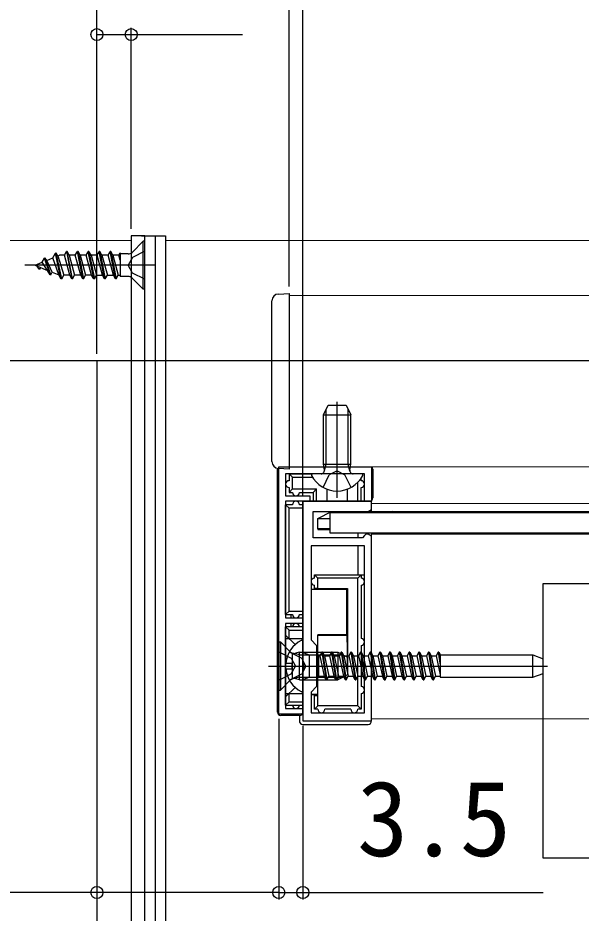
# Model space of a CAD drawing. Units: millimetres, scale not verified. Extents: x -875 to 875, y -1300 to 1294.
# Drawn here: x -230 to -148, y -800.2 to -669.8 of the extents above; entities that cross this region are included whole.
import ezdxf
from ezdxf.enums import TextEntityAlignment as Align

# ---------------------------------------------------------------- set-up
doc = ezdxf.new("R2010")
doc.units = ezdxf.units.MM
doc.header["$LTSCALE"] = 8
for name, color, linetype in [('0-2_YKK_11', 7, 'Continuous'), ('0-5_YKK_13', 4, 'Continuous'), ('0-7_YKK_D', 6, 'Continuous'), ('0-9_YSS_K', 3, 'Continuous')]:
    doc.layers.add(name, color=color, linetype=linetype)
doc.layers.add('0-4_YKK_12', color=2, linetype='Continuous', lineweight=18)
doc.styles.add('ＭＳ ゴシック', font='')
doc.styles.get('ＭＳ ゴシック').set_extended_font_data('MS Gothic')

msp = doc.modelspace()

# ---------------------------------------------------------------- linework, layer by layer
at = {"layer": '0-2_YKK_11'}
for points in [[(-192, -771.191), (-192, -735.191), (-178.5, -735.191), (-178.5, -740.191), (-179.5, -740.191), (-179.5, -736.191), (-191, -736.191), (-191, -739.391), (-187.5, -739.391), (-187.5, -740.191), (-191, -740.191), (-191, -757.191), (-188.5, -757.191), (-188.5, -757.991), (-191, -757.991), (-191, -770.391), (-188.5, -770.391), (-188.5, -771.191)], [(-178.5, -772.191), (-178.5, -745.291), (-179, -744.991), (-179.3, -744.991), (-179.5, -745.191), (-179.8, -745.491), (-187, -745.491), (-187, -741.691), (-179, -741.691), (-178.5, -741.391), (-178.5, -740.191), (-188.5, -740.191), (-188.5, -763.733), (-188.38, -763.916), (-188.38, -764.466), (-188.5, -764.649), (-188.5, -772.191)], [(-179.5, -770.991), (-179.5, -746.691), (-187.3, -746.691), (-187.3, -760.391), (-186.5, -761.191), (-186.5, -767.191), (-187.3, -767.991), (-187.3, -770.991)]]:
    msp.add_lwpolyline(points, close=True, dxfattribs=at)
at = {"layer": '0-4_YKK_12'}
for p, q in [((-213.5, -702.191), (-388.5, -702.191)), ((-213.5, -702.191), (-213.5, -902.191)), ((-208.5, -702.191), (-208.5, -902.191)), ((601.5, -702.191), (-208.5, -702.191)), ((583.5, -710.191), (-190.5, -710.191)), ((-190.5, -735.191), (-190.5, -710.191)), ((583.5, -735.191), (-190.5, -735.191)), ((-178.5, -740.491), (-178.5, -741.691)), ((181.5, -740.491), (-178.5, -740.491)), ((181.5, -741.691), (-178.5, -741.691)), ((-178.5, -744.841), (-178.5, -771.891)), ((181.5, -744.991), (-178.5, -744.991)), ((181.5, -771.891), (-178.5, -771.891))]:
    msp.add_line(p, q, dxfattribs=at)
at = {"layer": '0-5_YKK_13'}
for p, q in [((-212, -701.491), (-208.5, -701.491)), ((-210, -701.491), (-210, -902.891)), ((-208.5, -701.491), (-208.5, -902.891)), ((-211.75, -709.291), (-211.75, -702.291)), ((-211.5, -709.291), (-211.5, -702.291)), ((-224.918, -704.722), (-224.525, -704.041)), ((-223.73, -707.791), (-224.525, -704.041)), ((-224.425, -704.041), (-224.525, -704.041)), ((-223.63, -707.791), (-224.425, -704.041)), ((-224.203, -704.426), (-224.425, -704.041)), ((-224.203, -704.426), (-223.939, -704.316)), ((-223.238, -704.316), (-223.939, -704.316)), ((-223.238, -704.316), (-222.935, -703.791)), ((-222.443, -707.266), (-223.238, -704.316)), ((-222.935, -703.791), (-222.14, -707.791)), ((-222.835, -703.791), (-222.935, -703.791)), ((-222.532, -704.316), (-222.835, -703.791)), ((-222.04, -707.791), (-222.835, -703.791)), ((-222.532, -704.316), (-221.737, -707.266)), ((-221.648, -704.316), (-222.532, -704.316)), ((-221.648, -704.316), (-221.345, -703.791)), ((-220.853, -707.266), (-221.648, -704.316)), ((-221.245, -703.791), (-221.345, -703.791)), ((-220.55, -707.791), (-221.345, -703.791)), ((-220.942, -704.316), (-221.245, -703.791)), ((-221.245, -703.791), (-220.45, -707.791)), ((-220.942, -704.316), (-220.147, -707.266)), ((-220.058, -704.316), (-220.942, -704.316)), ((-220.058, -704.316), (-219.755, -703.791)), ((-219.263, -707.266), (-220.058, -704.316)), ((-219.655, -703.791), (-219.755, -703.791)), ((-218.96, -707.791), (-219.755, -703.791)), ((-219.352, -704.316), (-219.655, -703.791)), ((-219.655, -703.791), (-218.86, -707.791)), ((-218.468, -704.316), (-219.352, -704.316)), ((-219.352, -704.316), (-218.557, -707.266)), ((-218.468, -704.316), (-218.165, -703.791)), ((-217.673, -707.266), (-218.468, -704.316)), ((-217.37, -707.791), (-218.165, -703.791)), ((-218.065, -703.791), (-218.165, -703.791)), ((-217.762, -704.316), (-218.065, -703.791)), ((-218.065, -703.791), (-217.27, -707.791)), ((-217.762, -704.316), (-216.967, -707.266)), ((-216.878, -704.316), (-217.762, -704.316)), ((-216.878, -704.316), (-216.575, -703.791)), ((-216.083, -707.266), (-216.878, -704.316)), ((-215.78, -707.791), (-216.575, -703.791)), ((-216.475, -703.791), (-216.575, -703.791)), ((-216.172, -704.316), (-216.475, -703.791)), ((-216.475, -703.791), (-215.68, -707.791)), ((-216.172, -704.316), (-215.377, -707.266)), ((-215.288, -704.316), (-216.172, -704.316)), ((-215.288, -704.316), (-215.087, -703.969)), ((-215.087, -705.061), (-215.288, -704.316)), ((-215.087, -703.969), (-215.087, -707.426)), ((-213.946, -704.156), (-215.087, -704.156)), ((-213.5, -704.041), (-213.5, -707.541)), ((-211.5, -703.741), (-213.315, -704.646)), ((-227.5, -705.791), (-226.476, -705.367)), ((-226.476, -705.367), (-226.115, -704.741)), ((-225.697, -706.538), (-226.476, -705.367)), ((-226.015, -704.741), (-226.115, -704.741)), ((-225.812, -705.092), (-226.015, -704.741)), ((-225.22, -707.191), (-226.015, -704.741)), ((-225.812, -705.092), (-224.918, -704.722)), ((-225.008, -706.824), (-225.812, -705.092)), ((-224.063, -707.215), (-224.918, -704.722)), ((-224.203, -704.426), (-223.327, -707.266)), ((-213.315, -704.646), (-213.924, -705.791)), ((-210, -705.791), (-228.995, -705.791)), ((-227.5, -705.791), (-225.697, -706.538)), ((-226.91, -706.391), (-227.18, -705.924)), ((-226.81, -706.391), (-226.91, -706.391)), ((-226.81, -706.391), (-226.664, -706.138)), ((-225.32, -707.191), (-225.697, -706.538)), ((-225.22, -707.191), (-225.008, -706.824)), ((-225.008, -706.824), (-224.063, -707.215)), ((-223.73, -707.791), (-224.063, -707.215)), ((-223.63, -707.791), (-223.73, -707.791)), ((-223.63, -707.791), (-223.327, -707.266)), ((-222.443, -707.266), (-223.327, -707.266)), ((-222.14, -707.791), (-222.443, -707.266)), ((-222.04, -707.791), (-222.14, -707.791)), ((-222.04, -707.791), (-221.737, -707.266)), ((-220.853, -707.266), (-221.737, -707.266)), ((-220.55, -707.791), (-220.853, -707.266)), ((-220.45, -707.791), (-220.55, -707.791)), ((-220.45, -707.791), (-220.147, -707.266)), ((-219.263, -707.266), (-220.147, -707.266)), ((-218.96, -707.791), (-219.263, -707.266)), ((-218.86, -707.791), (-218.96, -707.791)), ((-218.86, -707.791), (-218.557, -707.266)), ((-218.557, -707.266), (-217.673, -707.266)), ((-217.37, -707.791), (-217.673, -707.266)), ((-217.27, -707.791), (-217.37, -707.791)), ((-217.27, -707.791), (-216.967, -707.266)), ((-216.967, -707.266), (-216.083, -707.266)), ((-215.78, -707.791), (-216.083, -707.266)), ((-215.68, -707.791), (-215.78, -707.791)), ((-215.68, -707.791), (-215.377, -707.266)), ((-215.377, -707.266), (-215.087, -707.266)), ((-213.946, -707.426), (-215.087, -707.426)), ((-211.75, -709.291), (-213.381, -707.661)), ((-211.5, -709.291), (-211.75, -709.291)), ((-192.061, -709.987), (-190.5, -709.891)), ((-190.5, -709.891), (-190.5, -735.491)), ((-193, -734.398), (-193, -710.985)), ((-185.5, -727.591), (-184.8, -726.191)), ((-184.8, -726.191), (-182.2, -726.191)), ((-183.5, -739.691), (-183.5, -725.704)), ((-182.2, -726.191), (-181.5, -727.591)), ((-185.5, -734.791), (-185.5, -727.591)), ((-185.5, -727.591), (-181.5, -727.591)), ((-185.121, -734.791), (-185.121, -726.833)), ((-181.879, -734.791), (-181.879, -726.833)), ((-181.5, -734.791), (-181.5, -727.591)), ((-192.2, -770.891), (-192.2, -735.491)), ((-190.5, -735.491), (-192.061, -735.396)), ((-185.5, -734.791), (-181.5, -734.791)), ((-185.355, -735.604), (-185.5, -734.791)), ((-185.361, -735.806), (-185.121, -734.791)), ((-181.639, -735.806), (-181.879, -734.791)), ((-181.645, -735.604), (-181.5, -734.791)), ((-178.3, -735.491), (-178.3, -739.691)), ((-190.5, -736.191), (-190.5, -737.191)), ((-190.5, -736.191), (-187.096, -736.191)), ((-190, -736.691), (-190.5, -736.191)), ((-190, -736.691), (-187.078, -736.691)), ((-190, -738.391), (-190, -736.691)), ((-179.904, -736.191), (-187.096, -736.191)), ((-185.55, -738.157), (-184.645, -736.342)), ((-183.5, -735.733), (-184.645, -736.342)), ((-183.5, -735.733), (-182.355, -736.342)), ((-181.45, -738.157), (-182.355, -736.342)), ((-180, -737.191), (-180, -736.813)), ((-190.5, -738.191), (-190.5, -738.891)), ((-180.5, -740.191), (-180.5, -737.431)), ((-180, -740.191), (-180, -738.191)), ((-190, -738.391), (-190.5, -738.891)), ((-190.5, -738.891), (-190, -738.891)), ((-190, -738.391), (-186.5, -738.391)), ((-189, -738.891), (-187, -738.891)), ((-187, -738.891), (-186.5, -738.391)), ((-187, -738.891), (-187, -740.191)), ((-186.5, -740.191), (-186.5, -738.391)), ((-185, -738.414), (-185, -740.191)), ((-182, -740.191), (-182, -738.414)), ((-190, -740.691), (-191, -740.691)), ((-191, -756.691), (-191, -740.691)), ((-188.5, -740.691), (-189, -740.691)), ((-188.5, -770.891), (-188.5, -740.191)), ((-188.5, -740.191), (-178.8, -740.191)), ((-178.5, -741.691), (-178.5, -740.192)), ((-188.5, -741.191), (-190.5, -741.191)), ((-186.3, -742.691), (-184.3, -741.691)), ((-175.5, -741.841), (-175.5, -741.691)), ((-175.2, -741.841), (-175.5, -741.691)), ((-184.5, -744.193), (-186.3, -744.209)), ((-186.3, -744.209), (-186.3, -744.297)), ((-186.3, -744.297), (-184.5, -744.297)), ((-180.5, -744.841), (-180.5, -745.491)), ((-180.5, -746.691), (-180.5, -750.891)), ((-186.8, -751.391), (-186.8, -750.891)), ((-180, -750.891), (-180.5, -751.391)), ((-180, -750.891), (-180, -751.391)), ((-180, -750.891), (-179.5, -750.891)), ((-178.5, -772.19), (-178.5, -750.891)), ((-186.8, -752.909), (-186.8, -752.391)), ((-186.3, -752.891), (-186.3, -751.391)), ((-180.5, -769.991), (-180.5, -751.391)), ((-180, -752.391), (-180, -760.191)), ((-186.8, -753.018), (-187.3, -753.018)), ((-186.3, -752.891), (-186.8, -752.909)), ((-186.8, -752.909), (-186.8, -753.018)), ((-186.3, -752.891), (-182, -752.891)), ((-182.135, -753.027), (-182.135, -759.595)), ((-182, -752.891), (-182, -764.191)), ((-191, -756.691), (-190.5, -756.191)), ((-190.5, -756.191), (-188.5, -756.191)), ((-192.2, -756.691), (-192, -756.691)), ((-191, -756.691), (-190, -756.691)), ((-190.2, -757.191), (-190.2, -756.691)), ((-189, -756.691), (-188.5, -756.691)), ((-192, -758.491), (-192.2, -758.491)), ((-188.5, -758.491), (-191, -758.491)), ((-191, -769.891), (-191, -758.491)), ((-190.5, -758.991), (-188.5, -758.991)), ((-190.2, -758.491), (-190.2, -757.991)), ((-191, -759.691), (-189.616, -761.075)), ((-191, -760.191), (-188.5, -760.191)), ((-186.3, -759.595), (-182.135, -759.595)), ((-186.3, -759.595), (-186.3, -759.691)), ((-186.3, -764.191), (-186.3, -759.691)), ((-186.3, -759.691), (-182.039, -759.691)), ((-182.135, -759.595), (-182.039, -759.691)), ((-192, -760.691), (-192, -767.691)), ((-192, -760.691), (-191.75, -760.691)), ((-191.75, -760.691), (-190.32, -762.121)), ((-191.75, -760.691), (-191.75, -767.691)), ((-188.5, -767.787), (-188.5, -760.596)), ((-190.466, -762.141), (-188.651, -763.046)), ((-190, -766.066), (-190, -762.317)), ((-189, -762.57), (-189.95, -762.331)), ((-189, -762.191), (-183.4, -762.191)), ((-189, -762.57), (-182.642, -762.57)), ((-188.368, -762.289), (-187.593, -762.571)), ((-187.593, -762.571), (-187.593, -765.811)), ((-186.3, -762.571), (-186.193, -762.571)), ((-186.193, -762.571), (-186.193, -765.811)), ((-186.193, -762.691), (-186.008, -762.691)), ((-185.719, -762.191), (-186.008, -762.691)), ((-186.008, -762.691), (-185.374, -765.691)), ((-185.619, -762.191), (-185.719, -762.191)), ((-185.719, -762.191), (-185.086, -766.191)), ((-185.619, -762.191), (-185.33, -762.691)), ((-185.619, -762.191), (-184.986, -766.191)), ((-185.33, -762.691), (-184.697, -765.691)), ((-185.329, -762.691), (-184.598, -762.691)), ((-184.309, -762.191), (-184.598, -762.691)), ((-184.598, -762.691), (-183.964, -765.691)), ((-184.209, -762.191), (-184.309, -762.191)), ((-184.309, -762.191), (-183.676, -766.191)), ((-184.209, -762.191), (-183.92, -762.691)), ((-184.209, -762.191), (-183.576, -766.191)), ((-183.92, -762.691), (-183.287, -765.691)), ((-183.919, -762.691), (-183.188, -762.691)), ((-183.4, -762.191), (-183.4, -766.191)), ((-183.4, -762.191), (-182, -762.891)), ((-182.899, -762.191), (-183.188, -762.691)), ((-183.188, -762.691), (-182.554, -765.691)), ((-182.799, -762.191), (-182.899, -762.191)), ((-182.899, -762.191), (-182.266, -766.191)), ((-182.799, -762.191), (-182.51, -762.691)), ((-182.799, -762.191), (-182.166, -766.191)), ((-182.51, -762.691), (-181.877, -765.691)), ((-182.509, -762.691), (-181.778, -762.691)), ((-182, -762.891), (-182, -765.491)), ((-181.489, -762.191), (-181.778, -762.691)), ((-181.778, -762.691), (-181.144, -765.691)), ((-181.389, -762.191), (-181.489, -762.191)), ((-181.489, -762.191), (-180.856, -766.191)), ((-181.389, -762.191), (-181.1, -762.691)), ((-181.389, -762.191), (-180.756, -766.191)), ((-181.1, -762.691), (-180.467, -765.691)), ((-181.099, -762.691), (-180.368, -762.691)), ((-180.079, -762.191), (-180.368, -762.691)), ((-179.979, -762.191), (-179.69, -762.691)), ((-178.669, -762.191), (-178.958, -762.691)), ((-178.569, -762.191), (-178.669, -762.191)), ((-178.28, -762.691), (-177.647, -765.691)), ((-178.279, -762.691), (-177.548, -762.691)), ((-177.259, -762.191), (-177.548, -762.691)), ((-177.548, -762.691), (-176.914, -765.691)), ((-177.159, -762.191), (-177.259, -762.191)), ((-177.259, -762.191), (-176.626, -766.191)), ((-177.159, -762.191), (-176.87, -762.691)), ((-177.159, -762.191), (-176.526, -766.191)), ((-176.87, -762.691), (-176.237, -765.691)), ((-176.869, -762.691), (-176.138, -762.691)), ((-175.849, -762.191), (-176.138, -762.691)), ((-176.138, -762.691), (-175.504, -765.691)), ((-175.749, -762.191), (-175.849, -762.191)), ((-175.849, -762.191), (-175.216, -766.191)), ((-175.749, -762.191), (-175.46, -762.691)), ((-175.749, -762.191), (-175.116, -766.191)), ((-175.46, -762.691), (-174.827, -765.691)), ((-175.459, -762.691), (-174.728, -762.691)), ((-174.439, -762.191), (-174.728, -762.691)), ((-174.728, -762.691), (-174.094, -765.691)), ((-174.339, -762.191), (-174.439, -762.191)), ((-174.439, -762.191), (-173.806, -766.191)), ((-174.339, -762.191), (-174.05, -762.691)), ((-174.339, -762.191), (-173.706, -766.191)), ((-174.05, -762.691), (-173.417, -765.691)), ((-174.049, -762.691), (-173.318, -762.691)), ((-173.029, -762.191), (-173.318, -762.691)), ((-173.318, -762.691), (-172.684, -765.691)), ((-172.929, -762.191), (-173.029, -762.191)), ((-173.029, -762.191), (-172.396, -766.191)), ((-172.929, -762.191), (-172.64, -762.691)), ((-172.929, -762.191), (-172.296, -766.191)), ((-172.64, -762.691), (-172.007, -765.691)), ((-172.639, -762.691), (-171.908, -762.691)), ((-171.619, -762.191), (-171.908, -762.691)), ((-171.908, -762.691), (-171.275, -765.689)), ((-171.519, -762.191), (-171.619, -762.191)), ((-171.619, -762.191), (-170.986, -766.191)), ((-171.519, -762.191), (-171.23, -762.691)), ((-171.519, -762.191), (-170.886, -766.191)), ((-171.23, -762.691), (-170.597, -765.691)), ((-171.23, -762.691), (-170.498, -762.691)), ((-170.209, -762.191), (-170.498, -762.691)), ((-170.498, -762.691), (-169.865, -765.689)), ((-170.109, -762.191), (-170.209, -762.191)), ((-170.209, -762.191), (-169.576, -766.191)), ((-170.109, -762.191), (-169.82, -762.691)), ((-170.109, -762.191), (-169.476, -766.191)), ((-169.82, -762.691), (-169.187, -765.691)), ((-169.82, -762.691), (-169.088, -762.691)), ((-168.799, -762.191), (-169.088, -762.691)), ((-169.088, -762.691), (-168.5, -765.474)), ((-168.699, -762.191), (-168.799, -762.191)), ((-168.799, -762.191), (-168.5, -764.079)), ((-168.699, -762.191), (-168.5, -762.536)), ((-168.699, -762.191), (-168.5, -763.448)), ((-168.5, -762.536), (-168.5, -765.807)), ((-168.5, -762.575), (-155, -762.575)), ((-193.5, -764.191), (-181.512, -764.191)), ((-192, -764.191), (-152.839, -764.191)), ((-190.185, -765.336), (-189.576, -764.191)), ((-188.042, -764.191), (-188.651, -763.046)), ((-188.042, -764.191), (-188.651, -765.336)), ((-186.3, -764.191), (-182, -764.191)), ((-153.5, -765.261), (-153.5, -763.121)), ((-192, -766.241), (-190.185, -765.336)), ((-190.978, -764.616), (-190.1, -764.616)), ((-190.466, -766.241), (-188.651, -765.336)), ((-182, -765.491), (-183.4, -766.191)), ((-155, -765.807), (-153.5, -765.261)), ((-189, -765.812), (-189.95, -766.051)), ((-189, -766.191), (-189.561, -766.051)), ((-189, -765.812), (-182.642, -765.812)), ((-189, -766.191), (-183.4, -766.191)), ((-188.368, -766.093), (-187.593, -765.811)), ((-186.3, -765.811), (-186.193, -765.811)), ((-186.193, -765.691), (-185.374, -765.691)), ((-185.086, -766.191), (-185.374, -765.691)), ((-185.086, -766.191), (-184.986, -766.191)), ((-184.986, -766.191), (-184.697, -765.691)), ((-184.696, -765.691), (-183.964, -765.691)), ((-183.676, -766.191), (-183.964, -765.691)), ((-183.676, -766.191), (-183.576, -766.191)), ((-183.576, -766.191), (-183.287, -765.691)), ((-183.286, -765.691), (-182.554, -765.691)), ((-182.266, -766.191), (-182.554, -765.691)), ((-182.266, -766.191), (-182.166, -766.191)), ((-182.166, -766.191), (-181.877, -765.691)), ((-181.876, -765.691), (-181.144, -765.691)), ((-180.856, -766.191), (-181.144, -765.691)), ((-180.856, -766.191), (-180.756, -766.191)), ((-180.756, -766.191), (-180.467, -765.691)), ((-179.5, -765.847), (-179.446, -766.191)), ((-179.446, -766.191), (-179.346, -766.191)), ((-179.346, -766.191), (-179.057, -765.691)), ((-178.036, -766.191), (-178.324, -765.691)), ((-178.036, -766.191), (-177.936, -766.191)), ((-177.936, -766.191), (-177.647, -765.691)), ((-177.646, -765.691), (-176.914, -765.691)), ((-176.626, -766.191), (-176.914, -765.691)), ((-176.626, -766.191), (-176.526, -766.191)), ((-176.526, -766.191), (-176.237, -765.691)), ((-176.236, -765.691), (-175.504, -765.691)), ((-175.216, -766.191), (-175.504, -765.691)), ((-175.216, -766.191), (-175.116, -766.191)), ((-175.116, -766.191), (-174.827, -765.691)), ((-174.826, -765.691), (-174.094, -765.691)), ((-173.806, -766.191), (-174.094, -765.691)), ((-173.806, -766.191), (-173.706, -766.191)), ((-173.706, -766.191), (-173.417, -765.691)), ((-173.416, -765.691), (-172.684, -765.691)), ((-172.396, -766.191), (-172.684, -765.691)), ((-172.396, -766.191), (-172.296, -766.191)), ((-172.296, -766.191), (-172.007, -765.691)), ((-172.006, -765.691), (-171.274, -765.691)), ((-170.985, -766.191), (-171.273, -765.691)), ((-170.597, -765.691), (-169.864, -765.691)), ((-169.575, -766.191), (-169.863, -765.691)), ((-169.187, -765.691), (-168.5, -765.691)), ((-168.5, -765.807), (-155, -765.807)), ((-191, -768.691), (-189.616, -767.307)), ((-191, -768.191), (-188.5, -768.191)), ((-190.5, -769.391), (-190.5, -768.191)), ((-180, -768.191), (-180, -770.491)), ((-191, -769.891), (-190.5, -769.391)), ((-190.5, -769.391), (-188.5, -769.391)), ((-186.3, -768.356), (-187.3, -768.356)), ((-186.8, -768.365), (-187.3, -768.365)), ((-186.8, -768.474), (-186.8, -768.365)), ((-186.8, -768.474), (-186.3, -768.491)), ((-186.8, -770.491), (-186.8, -768.474)), ((-191, -769.891), (-188.5, -769.891)), ((-186.8, -770.491), (-186.3, -769.991)), ((-186.3, -770.491), (-186.8, -770.491)), ((-181.5, -770.491), (-185.3, -770.491)), ((-180.5, -769.991), (-180, -770.491)), ((-180, -770.491), (-180.5, -770.491)), ((-189, -771.391), (-191.7, -771.391)), ((-189, -771.391), (-189, -772.192)), ((-188.501, -772.691), (-179, -772.691))]:
    msp.add_line(p, q, dxfattribs=at)
for points in [[(-213.5, -902.891), (-211.5, -902.891), (-211.5, -701.491), (-213.5, -701.491)], [(187.5, -741.841), (187.5, -744.841), (-184.5, -744.841), (-184.5, -741.841)], [(-113.5, -752.191), (-113.5, -792.191), (-153.5, -792.191), (-153.5, -752.191)]]:
    msp.add_lwpolyline(points, close=True, dxfattribs=at)
for points in [[(-211.5, -702.291), (-211.75, -702.291), (-213.381, -703.922)], [(-225.22, -707.191), (-225.32, -707.191), (-226.115, -704.741)], [(-211.5, -707.841), (-213.315, -706.936), (-213.924, -705.791)], [(-190.5, -756.191), (-190.5, -741.191), (-191, -740.691)], [(-184.3, -741.841), (-184.3, -741.691), (-175.5, -741.691)], [(-186.3, -744.209), (-186.3, -742.691), (-184.5, -742.691)], [(-180.5, -751.391), (-186.3, -751.391), (-186.8, -750.891), (-180, -750.891)], [(-182, -752.891), (-182.135, -753.027), (-187.3, -753.027)], [(-190.5, -760.191), (-190.5, -758.991), (-191, -758.491)], [(-180, -761.191), (-180, -764.191), (-180, -767.191)], [(-192, -762.141), (-190.185, -763.046), (-189.576, -764.191)], [(-189, -766.191), (-189, -762.191), (-189.561, -762.331)], [(-187.593, -762.571), (-186.5, -762.571), (-186.3, -762.571)], [(-180.368, -762.691), (-180, -764.43), (-179.734, -765.691)], [(-180.079, -762.191), (-180, -762.687), (-179.5, -765.847)], [(-179.979, -762.191), (-180, -762.191), (-180.079, -762.191)], [(-179.979, -762.191), (-179.5, -765.216), (-179.346, -766.191)], [(-179.69, -762.691), (-179.5, -763.593), (-179.057, -765.691)], [(-179.689, -762.691), (-179.5, -762.691), (-178.958, -762.691)], [(-178.958, -762.691), (-178.5, -764.859), (-178.324, -765.691)], [(-178.669, -762.191), (-178.5, -763.259), (-178.036, -766.191)], [(-178.569, -762.191), (-178.5, -762.627), (-177.936, -766.191)], [(-178.569, -762.191), (-178.5, -762.311), (-178.28, -762.691)], [(-155, -765.807), (-155, -762.575), (-153.5, -763.121)], [(-190.978, -763.766), (-190.1, -763.766), (-190.1, -764.616)], [(-180.5, -769.991), (-186.3, -769.991), (-186.3, -768.491), (-186.3, -764.191)], [(-192, -767.691), (-191.75, -767.691), (-190.32, -766.262)], [(-187.593, -765.811), (-186.5, -765.811), (-186.3, -765.811)], [(-180.466, -765.691), (-180, -765.691), (-179.734, -765.691)], [(-179.446, -766.191), (-179.5, -766.097), (-179.734, -765.691)], [(-179.056, -765.691), (-178.5, -765.691), (-178.324, -765.691)], [(-170.985, -766.191), (-170.885, -766.191), (-170.596, -765.691)], [(-169.575, -766.191), (-169.475, -766.191), (-169.186, -765.691)]]:
    msp.add_lwpolyline(points, dxfattribs=at)
for centre, radius, start, end in [((-213.946, -703.356), 0.8, 270, 315), ((-213.946, -708.226), 0.8, 45, 90), ((-192, -710.985), 1, 93.5, 180), ((-192, -734.398), 1, 180, 266.5), ((-191.7, -735.491), 0.5, 167.13384, 180), ((-185.848, -735.691), 0.5, 270, 10.09096), ((-181.152, -735.691), 0.5, 169.90904, 270), ((-178.8, -735.491), 0.5, 0, 36.86986), ((-187.096, -736.346), 0.154, 90, 207.28096), ((-183.5, -734.491), 4.2, 207.28096, 332.71904), ((-179.904, -736.346), 0.154, 332.71904, 90), ((-190.5, -737.691), 0.5, 90, 270), ((-180, -737.691), 0.5, 270, 90), ((-189.5, -738.891), 0.5, 180, 0), ((-189.5, -740.691), 0.5, 0, 180), ((-178.8, -739.691), 0.5, 270, 0), ((-186.8, -751.891), 0.5, 90, 270), ((-180, -751.891), 0.5, 270, 90), ((-189.5, -756.691), 0.5, 180, 0), ((-189.5, -758.491), 0.5, 0, 180), ((-180, -760.691), 0.5, 270, 90), ((-186.8, -764.191), 4.2, 117.28096, 174.19227), ((-188.654, -760.596), 0.154, 0, 117.28096), ((-189.755, -761.555), 0.8, 225, 284.03624), ((-188.3, -762.101), 0.2, 180, 250), ((-186.8, -764.191), 4.2, 185.80773, 242.71904), ((-189.755, -766.827), 0.8, 75.96376, 135), ((-188.3, -766.281), 0.2, 110, 180), ((-188.654, -767.787), 0.154, 242.71904, 0), ((-180, -767.691), 0.5, 270, 90), ((-189.5, -769.891), 0.5, 180, 0), ((-185.8, -770.491), 0.5, 180, 0), ((-181, -770.491), 0.5, 180, 0), ((-191.7, -770.891), 0.5, 180, 270), ((-189, -770.891), 0.5, 270, 0)]:
    msp.add_arc(centre, radius, start, end, dxfattribs=at)
for centre, major_axis, ratio, start_param, end_param in [((-179, -740.192), (0, 0.501), 0.998135, 4.712389, 4.9019163), ((-182.039, -764.191), (0, -4.5), 0.008727, 1.5707963, 3.132866), ((-188.499, -772.19), (0.355, 0.355), 0.99628, 2.358058, 3.9251274), ((-179, -772.19), (0, -0.501), 0.998135, 6.2831853, 7.8539816)]:
    msp.add_ellipse(centre, major_axis=major_axis, ratio=ratio, start_param=start_param, end_param=end_param, dxfattribs=at)
at = {"layer": '0-7_YKK_D'}
for p, q in [((-218.5, -718.691), (-218.5, -551.191)), ((-218.5, -718.691), (-218.5, -551.191)), ((-218.5, -718.691), (-218.5, -581.191)), ((-218.5, -718.691), (-218.5, -611.191)), ((-188.5, -739.491), (-188.5, -611.191)), ((-188.5, -739.491), (-188.5, -611.191)), ((-218.5, -718.691), (-218.5, -641.191)), ((-190.5, -708.891), (-190.5, -641.191)), ((-218.5, -718.691), (-218.5, -671.191)), ((-213.5, -700.491), (-213.5, -671.191)), ((-192, -771.891), (-192, -798.191)), ((-192, -771.891), (-192, -798.191)), ((-188.5, -772.891), (-188.5, -798.191)), ((-218.5, -776.891), (-218.5, -798.191)), ((-192, -797.191), (-195.5, -797.191)), ((-192, -797.191), (-188.5, -797.191)), ((-188.5, -797.191), (-153.466, -797.191))]:
    msp.add_line(p, q, dxfattribs=at)
for points in [[(-218.5, -672.191), (-213.5, -672.191), (-197.307, -672.191)], [(-192, -797.191), (-218.5, -797.191), (-260.943, -797.191)]]:
    msp.add_lwpolyline(points, dxfattribs=at)
for centre in [(-218.5, -672.191), (-213.5, -672.191), (-218.5, -797.191), (-192, -797.191), (-192, -797.191), (-188.5, -797.191)]:
    msp.add_circle(centre, 0.875, dxfattribs=at)
at = {"layer": '0-9_YSS_K'}
for p, q in [((-388.5, -719.691), (-218.5, -719.691)), ((-218.5, -719.691), (616.5, -719.691)), ((-218.5, -719.691), (-218.5, -884.691))]:
    msp.add_line(p, q, dxfattribs=at)

# ---------------------------------------------------------------- texts
at = {"layer": '0-7_YKK_D', "style": 'ＭＳ ゴシック'}
msp.add_text('3.5', height=11, dxfattribs=at).set_placement((-180.608, -795.191), align=Align.BOTTOM_LEFT)

doc.saveas('drawing.dxf')
